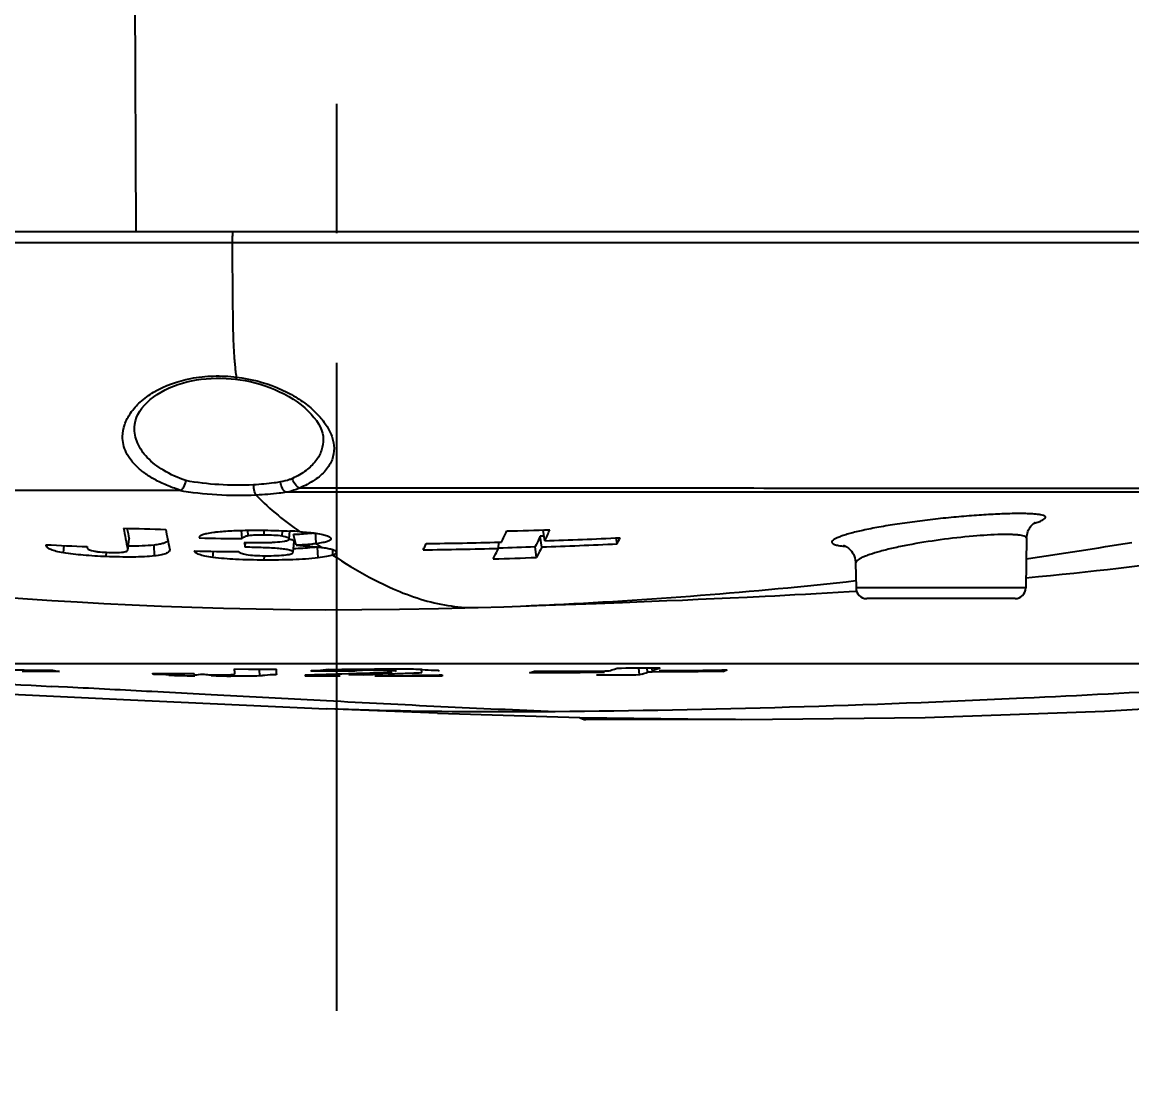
# Model space of a CAD drawing. Header units: millimetres. Extents: x 4086 to 8300, y 123 to 1549.
# Drawn here: x 7012.97 to 7025.81, y 423.26 to 435.42 of the extents above; entities that cross this region are included whole.
import ezdxf

# ---------------------------------------------------------------- set-up
doc = ezdxf.new("R2010")
doc.units = ezdxf.units.MM
doc.linetypes.add('CENTER', pattern=[0.6, 0.375, -0.075, 0.075, -0.075])
for name, color, linetype in [('中心线', 7, 'Continuous'), ('外形图', 7, 'Continuous'), ('尺寸标注', 7, 'Continuous')]:
    doc.layers.add(name, color=color, linetype=linetype)
doc.styles.add('思源黑', font='SourceHanSansCN-Normal.ttf')
doc.dimstyles.new('尺寸标注_1_4比例', dxfattribs={"dimtxt": 7, "dimasz": 6, "dimexe": 2, "dimexo": 1.5, "dimgap": 1, "dimtad": 1, "dimdec": 1, "dimlfac": 4, "dimdsep": 46, "dimtxsty": '思源黑', "dimcen": 0.09, "dimadec": 0, "dimazin": 0, "dimtp": 0.01, "dimtm": 0.01, "dimtfac": 1, "dimtdec": 1, "dimtofl": 0, "dimtmove": 0, "dimatfit": 3, "dimfxl": 1, "dimtolj": 1, "dimarcsym": 0})

# ---------------------------------------------------------------- blocks, each defined once
blk = doc.blocks.new('*D761')
at = {"layer": 'Defpoints', "color": 0}
for p in [(7055.112, 469.247), (7016.612, 423.975), (7055.112, 413.097)]:
    blk.add_point(p, dxfattribs=at)
at = {"layer": '尺寸标注', "color": 0, "lineweight": -2}
for p, q in [((7055.112, 467.747), (7055.112, 411.097)), ((7016.612, 422.475), (7016.612, 411.097)), ((7022.612, 413.097), (7049.112, 413.097))]:
    blk.add_line(p, q, dxfattribs=at)
at = {"layer": '尺寸标注', "color": 0}
for points in [[(7022.612, 414.097), (7022.612, 412.097), (7016.612, 413.097)], [(7049.112, 412.097), (7049.112, 414.097), (7055.112, 413.097)]]:
    blk.add_solid(points, dxfattribs=at)
at = {"layer": '尺寸标注', "color": 0, "insert": (7035.862, 417.659), "char_height": 7, "attachment_point": 5, "style": '思源黑'}
blk.add_mtext('\\A1;154', dxfattribs=at)

msp = doc.modelspace()

# ---------------------------------------------------------------- linework, layer by layer
at = {"layer": '中心线', "linetype": 'CENTER', "ltscale": 20}
msp.add_line((7016.6121, 423.9748), (7016.6121, 492.2499), dxfattribs=at)
at = {"layer": '外形图'}
for p, q in [((7014.2661, 437.9981), (7014.2866, 432.9968)), ((7001.9871, 432.9968), (7033.9005, 432.9968)), ((7033.8966, 432.8653), (7001.9923, 432.8653)), ((7014.7875, 429.9968), (7004.7866, 429.9968)), ((7015.0214, 429.4483), (7015.0216, 429.4522)), ((7015.5163, 429.4413), (7015.5102, 429.5362)), ((7015.5881, 429.473), (7015.5845, 429.5375)), ((7015.7707, 429.4822), (7015.7712, 429.5375)), ((7015.9794, 429.4696), (7015.9837, 429.5328)), ((7016.0615, 429.4374), (7016.0701, 429.529)), ((7016.0618, 429.4374), (7016.0704, 429.5289)), ((7016.5445, 429.4438), (7016.5447, 429.4419)), ((7019.0109, 429.4703), (7018.968, 429.4687)), ((7018.9837, 429.344), (7018.968, 429.4687)), ((7019.0035, 429.5412), (7019.0015, 429.5371)), ((7019.0186, 429.4156), (7019.0015, 429.5371)), ((7019.8566, 429.3811), (7019.847, 429.4494)), ((7024.5967, 429.4445), (7024.5867, 428.8696)), ((7013.2497, 429.3605), (7013.2476, 429.3706)), ((7013.2497, 429.3605), (7013.2511, 429.3701)), ((7013.4493, 429.2764), (7013.4584, 429.3605)), ((7013.724, 429.3487), (7013.7252, 429.3487)), ((7013.7246, 429.3373), (7013.7241, 429.3486)), ((7013.7246, 429.3373), (7013.7245, 429.3356)), ((7013.7252, 429.3487), (7013.7246, 429.3373)), ((7014.193, 429.3172), (7014.2086, 429.4403)), ((7014.1937, 429.3116), (7014.2093, 429.4346)), ((7014.5027, 429.2408), (7014.4988, 429.3658)), ((7014.678, 429.3215), (7014.6788, 429.3162)), ((7015.5524, 429.3413), (7015.5577, 429.395)), ((7016.0616, 429.4352), (7016.0615, 429.4374)), ((7016.1059, 429.2842), (7016.1173, 429.4077)), ((7016.1063, 429.2841), (7016.1175, 429.405)), ((7016.1174, 429.405), (7016.1173, 429.4077)), ((7016.3735, 429.3822), (7016.4339, 429.3399)), ((7016.3975, 429.2185), (7016.39, 429.3434)), ((7018.4849, 429.3284), (7018.489, 429.3998)), ((7018.489, 429.3997), (7018.5198, 429.4005)), ((7018.9227, 429.2233), (7018.9068, 429.3481)), ((7013.9445, 429.233), (7013.9465, 429.283)), ((7015.1794, 429.2236), (7015.1848, 429.2945)), ((7015.7737, 429.1924), (7015.7741, 429.2431)), ((7016.106, 429.2815), (7016.1059, 429.2842)), ((7016.6073, 429.2853), (7016.6076, 429.2837)), ((7022.6166, 429.1573), (7022.6217, 428.8696)), ((7024.5887, 428.9874), (7024.735, 429.0015)), ((7024.5867, 428.8696), (7022.6217, 428.8696)), ((7018.8033, 428.6632), (7019.2594, 428.6785)), ((7018.8338, 428.6644), (7019.016, 428.6723)), ((7019.2594, 428.6785), (7019.6147, 428.6911)), ((7019.6147, 428.6911), (7019.9201, 428.7025)), ((7019.9201, 428.7025), (7020.1707, 428.7122)), ((7020.1707, 428.7122), (7020.4336, 428.7229)), ((7020.4336, 428.7229), (7020.6127, 428.7304)), ((7020.6127, 428.7304), (7020.7942, 428.7383)), ((7020.7942, 428.7383), (7020.9782, 428.7465)), ((7020.9782, 428.7465), (7021.1664, 428.7552)), ((7021.1664, 428.7552), (7021.3624, 428.7644)), ((7021.3624, 428.7644), (7021.571, 428.7747)), ((7024.4617, 428.7468), (7022.7467, 428.7468)), ((7018.2503, 428.6431), (7018.5449, 428.6531)), ((7018.5449, 428.6531), (7018.8338, 428.6644)), ((7011.5336, 427.9968), (7013.2062, 427.9968)), ((7013.4029, 427.9014), (7012.9714, 427.9044)), ((7013.2062, 427.9968), (7014.5099, 427.9968)), ((7013.3214, 427.9191), (7013.376, 427.9072)), ((7013.376, 427.9072), (7013.4029, 427.9014)), ((7014.5099, 427.9968), (7014.9513, 427.9968)), ((7014.9513, 427.9968), (7015.3952, 427.9968)), ((7015.3952, 427.9968), (7015.8414, 427.9968)), ((7015.4272, 427.9321), (7015.5911, 427.9314)), ((7015.4272, 427.9116), (7015.4273, 427.9321)), ((7015.7222, 427.8551), (7015.7185, 427.9189)), ((7015.8414, 427.9968), (7016.2892, 427.9968)), ((7016.2892, 427.9968), (7016.3109, 427.9968)), ((7016.3109, 427.9968), (7016.7377, 427.9968)), ((7016.4796, 427.9065), (7016.3109, 427.9068)), ((7016.7377, 427.9968), (7017.1864, 427.9968)), ((7016.8139, 427.9064), (7016.812, 427.93)), ((7016.9938, 427.931), (7017.0489, 427.9311)), ((7017.1864, 427.9968), (7017.6341, 427.9968)), ((7017.2949, 427.9079), (7017.2968, 427.9306)), ((7017.5968, 427.89), (7017.5942, 427.926)), ((7017.6341, 427.9968), (7018.9631, 427.9968)), ((7018.8907, 427.9037), (7018.8948, 427.9052)), ((7018.8948, 427.9052), (7019.1912, 427.9064)), ((7018.9631, 427.9968), (7019.3991, 427.9968)), ((7019.1912, 427.9064), (7019.481, 427.9079)), ((7019.3991, 427.9968), (7019.8308, 427.9968)), ((7019.481, 427.9079), (7019.7132, 427.9093)), ((7019.7132, 427.9093), (7019.7648, 427.9097)), ((7019.8271, 427.9318), (7019.8582, 427.9429)), ((7019.8308, 427.9968), (7020.2579, 427.9968)), ((7020.1154, 427.8626), (7020.1079, 427.9462)), ((7020.2087, 427.8947), (7020.2041, 427.9455)), ((7020.2492, 427.9459), (7020.3553, 427.9468)), ((7020.2579, 427.9968), (7020.6804, 427.9968)), ((7020.262, 427.9135), (7020.2585, 427.946)), ((7020.3431, 427.9143), (7020.5587, 427.9163)), ((7020.5587, 427.9163), (7020.8486, 427.9193)), ((7020.6804, 427.9968), (7021.0978, 427.9968)), ((7021.0787, 427.9037), (7020.7955, 427.9005)), ((7020.8486, 427.9193), (7021.0682, 427.9218)), ((7021.0682, 427.9218), (7021.132, 427.9225)), ((7021.0978, 427.9968), (7026.7578, 427.9968)), ((7014.484, 427.8803), (7014.484, 427.8827)), ((7014.484, 427.8827), (7014.6444, 427.8815)), ((7014.6444, 427.8815), (7014.8038, 427.8803)), ((7014.8038, 427.8803), (7014.9619, 427.8792)), ((7014.9619, 427.8792), (7014.9587, 427.8764)), ((7015.2164, 427.8511), (7015.1577, 427.8515)), ((7016.6529, 427.8478), (7016.2467, 427.8484)), ((7016.6698, 427.8764), (7016.7484, 427.879)), ((7016.8361, 427.8635), (7016.7528, 427.8611)), ((7016.92, 427.8659), (7016.8361, 427.8635)), ((7016.9317, 427.8854), (7016.9949, 427.8878)), ((7017.4455, 427.8483), (7017.0522, 427.8477)), ((7017.2083, 427.875), (7017.1459, 427.873)), ((7017.7965, 427.8492), (7017.4455, 427.8483)), ((7017.4794, 427.8617), (7017.7964, 427.8626)), ((7017.7964, 427.8626), (7017.8339, 427.8628)), ((7017.8339, 427.8493), (7017.7965, 427.8492)), ((7017.8339, 427.8628), (7017.8339, 427.8538)), ((7017.8339, 427.8538), (7017.8339, 427.8493)), ((7019.1379, 427.8877), (7018.8415, 427.8865)), ((7019.4276, 427.8892), (7019.1379, 427.8877)), ((7019.7116, 427.8909), (7019.4276, 427.8892)), ((7019.7118, 427.8595), (7019.6183, 427.8589)), ((7019.786, 427.86), (7019.7118, 427.8595)), ((7020.1465, 427.8732), (7020.1154, 427.8626)), ((7020.2622, 427.8952), (7020.2087, 427.8947)), ((7020.5058, 427.8975), (7020.2622, 427.8952)), ((7020.7955, 427.9005), (7020.5058, 427.8975)), ((7013.3927, 427.7264), (7013.3105, 427.7307)), ((7013.4947, 427.721), (7013.3927, 427.7264)), ((7014.9497, 427.6447), (7014.4729, 427.6699)), ((7015.1583, 427.6336), (7014.9497, 427.6447)), ((7016.4929, 427.5628), (7015.1583, 427.6336)), ((7017.7774, 427.4213), (7016.4879, 427.4717)), ((7021.2279, 427.3468), (7019.4963, 427.3468))]:
    msp.add_line(p, q, dxfattribs=at)
for points in [[(7014.2709, 430.7302), (7014.2739, 430.7665), (7014.2818, 430.8045), (7014.2944, 430.842), (7014.3114, 430.8789), (7014.3325, 430.9152), (7014.3576, 430.9505), (7014.3863, 430.9849), (7014.4187, 431.0182), (7014.4543, 431.0502), (7014.4931, 431.0807), (7014.5346, 431.1095), (7014.5786, 431.1366), (7014.6248, 431.1616), (7014.6727, 431.1845), (7014.7222, 431.2053), (7014.7731, 431.2239), (7014.8252, 431.2404), (7014.8784, 431.2549), (7014.9327, 431.2672), (7014.9879, 431.2775), (7015.0437, 431.2858), (7015.1003, 431.292), (7015.1574, 431.2961), (7015.2149, 431.2982), (7015.2728, 431.2983), (7015.3309, 431.2962), (7015.3892, 431.2921), (7015.4419, 431.2867)], [(7015.4419, 431.2867), (7015.4938, 431.2797), (7015.5519, 431.2699), (7015.6099, 431.2581), (7015.6677, 431.2442), (7015.7252, 431.2282), (7015.7823, 431.21), (7015.839, 431.1895), (7015.895, 431.1669), (7015.95, 431.142), (7016.0038, 431.1151), (7016.0561, 431.0861), (7016.1064, 431.0552), (7016.1544, 431.0227), (7016.1998, 430.9887), (7016.2422, 430.9535), (7016.2813, 430.9174), (7016.3168, 430.8806), (7016.3485, 430.8436), (7016.3761, 430.8067), (7016.3996, 430.7699), (7016.4192, 430.7335), (7016.4347, 430.6975), (7016.446, 430.6621), (7016.453, 430.6274), (7016.4556, 430.5954)], [(7024.5967, 429.4445), (7024.5976, 429.4617), (7024.6006, 429.4836), (7024.6055, 429.5046), (7024.612, 429.5242), (7024.6196, 429.5422), (7024.6282, 429.5583), (7024.6371, 429.5726), (7024.6461, 429.5848), (7024.6548, 429.5951), (7024.663, 429.6037), (7024.6706, 429.6109), (7024.6776, 429.6169), (7024.6838, 429.6216), (7024.689, 429.6252), (7024.6929, 429.6278), (7024.6954, 429.6292), (7024.6963, 429.6297)], [(7022.4812, 429.3614), (7022.481, 429.3615), (7022.4827, 429.3609), (7022.4863, 429.3596), (7022.4916, 429.3575), (7022.4982, 429.3544), (7022.5059, 429.3503), (7022.5146, 429.345), (7022.5243, 429.3385), (7022.5348, 429.3303), (7022.546, 429.3204), (7022.5576, 429.3084), (7022.5692, 429.2944), (7022.5804, 429.2783), (7022.5908, 429.2602), (7022.5999, 429.2404), (7022.6072, 429.2193), (7022.6125, 429.1971), (7022.6157, 429.1745), (7022.6166, 429.1573)], [(7024.735, 429.0015), (7024.8718, 429.0151), (7025.0073, 429.0288), (7025.1413, 429.0427), (7025.2737, 429.0568), (7025.4043, 429.071), (7025.533, 429.0853), (7025.6599, 429.0997), (7025.7846, 429.1141), (7025.9069, 429.1286)], [(7021.571, 428.7747), (7021.6815, 428.7803), (7021.7961, 428.7862), (7021.9146, 428.7924), (7022.0365, 428.799), (7022.161, 428.806), (7022.2872, 428.8132), (7022.4143, 428.8206), (7022.5423, 428.8284), (7022.6277, 428.8337)], [(7012.7673, 428.7648), (7013.0335, 428.7452), (7013.3134, 428.7262), (7013.6079, 428.7078), (7013.9174, 428.6903), (7014.2423, 428.674), (7014.5818, 428.6592), (7014.9351, 428.6462), (7015.3014, 428.6353), (7015.681, 428.6269), (7016.0743, 428.6211), (7016.4815, 428.6182), (7016.9031, 428.6187), (7017.3391, 428.6228), (7017.7898, 428.6309), (7018.2504, 428.6432)], [(7017.7774, 427.4213), (7019.4239, 427.3722), (7021.2995, 427.3479), (7023.423, 427.3707), (7025.4962, 427.445), (7027.3009, 427.5508), (7028.9294, 427.6797), (7030.4323, 427.8285), (7031.8823, 428.0008), (7033.268, 428.1932), (7034.2223, 428.3414)], [(7009.6683, 427.78), (7011.951, 427.6824), (7014.2258, 427.5749), (7016.4879, 427.4717)]]:
    msp.add_lwpolyline(points, dxfattribs=at)
for centre, radius, start, end in [((7024.2796, 430.8856), 1.3307, 287.33058, 288.37694), ((7016.1146, 489.2444), 59.7149, 268.108203, 268.577233), ((7024.3162, 431.4673), 10.349, 190.60868, 191.99093), ((7022.1344, 431.1371), 8.1054, 191.21604, 192.08438), ((7042.4699, 435.0498), 28.3764, 191.17982, 191.64638), ((7016.1104, 488.93), 59.4917, 268.951175, 269.427845), ((7015.8267, 424.7249), 4.8103, 85.79214, 87.09449), ((7009.8793, 427.7293), 6.4744, 14.62329, 15.75382), ((7004.4129, 436.1452), 15.6364, 334.44684, 334.97035), ((7017.0083, 495.0433), 65.5325, 271.375026, 271.811287), ((7002.5597, 437.343), 18.2686, 334.28202, 334.72675), ((7016.829, 493.3902), 64.0121, 271.960244, 272.742194), ((7010.6942, 433.9738), 10.249, 333.37736, 333.81584), ((7016.0815, 485.8309), 56.5313, 267.12655, 267.60992), ((7026.5566, 431.6358), 11.2408, 191.49837, 191.77812), ((7016.1034, 431.6157), 2.2903, 277.18863, 277.36517), ((7007.9427, 433.9919), 10.7427, 334.16915, 334.60022), ((7016.8797, 488.362), 59.0554, 270.710565, 271.557622), ((7016.946, 489.4583), 60.0785, 270.668505, 271.471676), ((7016.7511, 487.2419), 57.9339, 271.715365, 272.132471), ((7016.7602, 491.8492), 62.5447, 272.037326, 272.837671), ((7015.9534, 488.6599), 60.0767, 278.268278, 279.446273), ((7016.0799, 485.6198), 56.3325, 268.86446, 269.38699), ((7016.7537, 487.1874), 58.0047, 271.649987, 272.142952), ((7016.451, 484.5061), 55.8926, 272.63034, 276.33756), ((7022.7467, 428.8718), 0.125, 181, 270), ((7024.4617, 428.8718), 0.125, 270, 359), ((7016.6115, 481.7894), 53.1715, 272.4089, 272.5867), ((7015.0095, 708.0111), 280.0973, 269.297099, 269.654721), ((7026.7375, 427.8712), 11.3104, 179.79546, 179.99068), ((7000.4676, 427.9249), 15.4485, 359.81701, 0.02028), ((7016.7311, 421.45), 6.4779, 91.89069, 92.16081), ((7016.8919, 427.4516), 0.4632, 94.66731, 96.01529), ((7017.0951, 390.9082), 37.0229, 89.80676, 90.07147), ((7017.0665, 421.0291), 6.8886, 89.70088, 90.0682), ((7017.1284, 401.5163), 26.4148, 89.63455, 89.80153), ((7017.174, 408.2573), 19.6736, 89.28441, 89.64201), ((7017.251, 414.429), 13.5015, 88.9356, 89.28405), ((7017.3433, 419.2677), 8.6619, 88.30158, 88.95155), ((7014.7925, 439.5621), 12.3578, 289.12641, 289.36768), ((7011.5777, 451.0376), 24.5343, 289.49362, 289.6478), ((7007.9205, 462.685), 36.8967, 289.54142, 289.69522), ((7015.1067, 444.8958), 18.011, 289.36447, 289.54434), ((7020.7291, 571.4436), 143.9042, 266.29388, 267.044966), ((7014.9596, 435.5481), 7.6933, 267.82219, 268.05859), ((7015.0195, 437.3472), 9.4933, 268.06557, 268.47021), ((7015.1301, 441.5589), 13.7065, 268.47797, 268.9634), ((7015.2163, 446.1073), 18.2557, 268.95125, 269.21936), ((7015.3518, 456.8318), 28.9809, 269.73244, 269.97267), ((7015.3548, 447.0357), 19.1849, 269.94953, 270.54019), ((7015.3128, 429.4058), 1.5416, 271.54894, 272.02221), ((7015.4053, 441.0498), 13.1988, 270.5661, 270.74405), ((7015.4776, 436.1682), 8.3166, 270.68254, 271.68484), ((7015.5817, 432.4755), 4.6225, 271.74176, 272.09877), ((7023.7286, 427.8483), 7.482, 179.88449, 179.99885), ((7013.3676, 528.5729), 100.7506, 271.760236, 271.878226), ((7014.5883, 492.0772), 64.2345, 271.927116, 272.090706), ((7014.3868, 512.7854), 84.9572, 271.708639, 271.861123), ((7015.8127, 458.9265), 31.0612, 272.1813, 272.29612), ((7015.6094, 475.9266), 48.0781, 271.90584, 272.13842), ((7016.3089, 457.0868), 29.2254, 272.14611, 272.28031), ((7016.944, 441.4314), 13.5571, 272.23081, 272.75983), ((7016.9718, 437.1307), 9.7868, 288.92871, 289.31413), ((7019.4963, 427.4718), 0.125, 232.76065, 270)]:
    msp.add_arc(centre, radius, start, end, dxfattribs=at)
for points, knots in [([(7015.4055, 432.8653), (7015.4054, 432.8819), (7015.4057, 432.9061), (7015.4069, 432.9369), (7015.4082, 432.9567), (7015.4096, 432.9728), (7015.4114, 432.9855), (7015.4129, 432.9922), (7015.4147, 432.9968), (7015.4158, 432.9968)], [0, 0, 0, 0, 0.3750966, 0.5464907, 0.6976538, 0.8224981, 0.9161071, 0.9751621, 1, 1, 1, 1]), ([(7015.4532, 431.3104), (7015.4493, 431.3323), (7015.4441, 431.3656), (7015.44, 431.4109), (7015.4354, 431.4588), (7015.4298, 431.5228), (7015.4216, 431.6388), (7015.4154, 431.8001), (7015.4106, 432.0772), (7015.4078, 432.4343), (7015.4061, 432.7214), (7015.4055, 432.8653)], [0, 0, 0, 0, 0.0428707, 0.0649127, 0.0876285, 0.1357418, 0.1886234, 0.311705, 0.4467172, 0.7227147, 1, 1, 1, 1]), ([(7014.1339, 430.6247), (7014.1346, 430.6707), (7014.1525, 430.767), (7014.2242, 430.9036), (7014.3393, 431.0317), (7014.562, 431.1934), (7014.8571, 431.2943), (7015.1859, 431.3301), (7015.3638, 431.3215), (7015.4532, 431.3106)], [0, 0, 0, 0, 0.0841267, 0.1757235, 0.27885, 0.3962045, 0.6760406, 0.8354581, 1, 1, 1, 1]), ([(7015.4505, 431.3108), (7015.4497, 431.3073), (7015.4483, 431.3013), (7015.446, 431.2934), (7015.4444, 431.2891), (7015.4426, 431.2866), (7015.4419, 431.2867)], [0, 0, 0, 0, 0.4149283, 0.7218022, 0.9148188, 1, 1, 1, 1]), ([(7015.4532, 431.3104), (7015.6121, 431.2911), (7015.8412, 431.2331), (7016.1095, 431.1015), (7016.2735, 430.991), (7016.4046, 430.871), (7016.5016, 430.7457), (7016.5632, 430.6182), (7016.5797, 430.53), (7016.5804, 430.4881)], [0, 0, 0, 0, 0.3217424, 0.4672003, 0.5993183, 0.7177087, 0.8227999, 0.9159332, 1, 1, 1, 1]), ([(7014.8654, 430.1124), (7014.7756, 430.1437), (7014.6146, 430.216), (7014.4186, 430.3633), (7014.3136, 430.5133), (7014.2757, 430.6377), (7014.2704, 430.6996), (7014.2709, 430.7302)], [0, 0, 0, 0, 0.3123795, 0.5756451, 0.7973358, 0.8994985, 1, 1, 1, 1]), ([(7014.8148, 429.9968), (7014.7882, 430.005), (7014.7361, 430.0229), (7014.6369, 430.0599), (7014.5239, 430.1122), (7014.4043, 430.1839), (7014.2788, 430.2832), (7014.1849, 430.4002), (7014.1399, 430.5292), (7014.1334, 430.5932), (7014.1339, 430.6247)], [0, 0, 0, 0, 0.0846892, 0.1669299, 0.3213748, 0.4619579, 0.5888169, 0.8066512, 0.9045506, 1, 1, 1, 1]), ([(7016.4556, 430.5954), (7016.4564, 430.551), (7016.4427, 430.4591), (7016.3718, 430.3316), (7016.2539, 430.2203), (7016.1544, 430.1632), (7016.0988, 430.1374)], [0, 0, 0, 0, 0.2168031, 0.4435615, 0.7003647, 1, 1, 1, 1]), ([(7016.5804, 430.4881), (7016.5812, 430.4431), (7016.5652, 430.3485), (7016.4842, 430.2196), (7016.3519, 430.1086), (7016.2419, 430.0523), (7016.1804, 430.0268)], [0, 0, 0, 0, 0.2087886, 0.4316921, 0.6912761, 1, 1, 1, 1]), ([(7014.8654, 430.1124), (7014.8601, 430.0862), (7014.8477, 430.0494), (7014.8211, 430.0112), (7014.8055, 429.9982), (7014.7975, 429.995)], [0, 0, 0, 0, 0.5757586, 0.8153298, 1, 1, 1, 1]), ([(7015.6502, 430.0636), (7015.5166, 430.0569), (7015.2536, 430.0588), (7014.9918, 430.0878), (7014.8654, 430.1124)], [0, 0, 0, 0, 0.5094639, 1, 1, 1, 1]), ([(7015.9614, 430.0967), (7015.937, 430.0925), (7015.8339, 430.0766), (7015.7298, 430.0677), (7015.6502, 430.0636)], [0, 0, 0, 0, 0.2365846, 1, 1, 1, 1]), ([(7016.0988, 430.1374), (7016.0883, 430.1325), (7016.044, 430.1143), (7015.9971, 430.1029), (7015.9614, 430.0967)], [0, 0, 0, 0, 0.2421207, 1, 1, 1, 1]), ([(7016.0277, 429.9779), (7016.009, 429.9852), (7015.977, 430.0251), (7015.9645, 430.0703), (7015.9614, 430.0967)], [0, 0, 0, 0, 0.4304612, 1, 1, 1, 1]), ([(7016.1804, 430.0268), (7016.1603, 430.0357), (7016.1244, 430.0695), (7016.1046, 430.1131), (7016.0988, 430.1374)], [0, 0, 0, 0, 0.4682912, 1, 1, 1, 1]), ([(7015.6805, 429.9443), (7015.5281, 429.9373), (7015.229, 429.9394), (7014.9313, 429.9709), (7014.7875, 429.9968)], [0, 0, 0, 0, 0.5107801, 1, 1, 1, 1]), ([(7015.6805, 429.9443), (7015.6757, 429.9485), (7015.6678, 429.9631), (7015.6594, 429.9898), (7015.6531, 430.0246), (7015.6509, 430.0502), (7015.6502, 430.0636)], [0, 0, 0, 0, 0.1530215, 0.3837931, 0.6753883, 1, 1, 1, 1]), ([(7016.0277, 429.9779), (7016.0006, 429.9736), (7015.8854, 429.9575), (7015.7692, 429.9484), (7015.6805, 429.9443)], [0, 0, 0, 0, 0.2361707, 1, 1, 1, 1]), ([(7016.1804, 430.0268), (7016.1689, 430.021), (7016.1199, 429.9992), (7016.0677, 429.9854), (7016.0277, 429.9779)], [0, 0, 0, 0, 0.240808, 1, 1, 1, 1]), ([(7028.0022, 429.9778), (7027.9064, 429.9771), (7027.688, 429.9769), (7027.3981, 429.9773), (7027.1259, 429.9769), (7026.8014, 429.9775), (7026.3488, 429.9782), (7025.7525, 429.9773), (7025.0891, 429.9779), (7024.3636, 429.9787), (7023.2866, 429.9785), (7021.8286, 429.9768), (7019.9755, 429.9784), (7018.0251, 429.9776), (7016.6981, 429.9779), (7016.0277, 429.9779)], [0, 0, 0, 0, 0.0239933, 0.0547136, 0.0726503, 0.0921823, 0.1360153, 0.1860409, 0.2415592, 0.3022389, 0.3677994, 0.5113652, 0.6675396, 0.8320438, 1, 1, 1, 1]), ([(7028.1473, 430.0306), (7027.5954, 430.0216), (7026.8444, 430.022), (7025.8728, 430.0204), (7025.2124, 430.021), (7024.4908, 430.022), (7023.4199, 430.0226), (7021.969, 430.0223), (7020.1229, 430.0249), (7018.1764, 430.0256), (7016.8508, 430.0265), (7016.1804, 430.0268)], [0, 0, 0, 0, 0.138379, 0.1882653, 0.2435583, 0.3039477, 0.369154, 0.5120229, 0.6676896, 0.831936, 1, 1, 1, 1]), ([(7015.6805, 429.9443), (7015.7573, 429.8597), (7015.9219, 429.7149), (7016.0961, 429.5839), (7016.1796, 429.5222)], [0, 0, 0, 0, 0.5240494, 1, 1, 1, 1]), ([(7024.8149, 429.687), (7024.8153, 429.6973), (7024.7903, 429.7095), (7024.7596, 429.7165), (7024.7176, 429.7228), (7024.6659, 429.7271), (7024.603, 429.7299), (7024.5303, 429.7311), (7024.4154, 429.7303), (7024.2529, 429.7248), (7024.04, 429.7123), (7023.8096, 429.6939), (7023.5706, 429.6703), (7023.3325, 429.6421), (7023.1043, 429.6103), (7022.8945, 429.5759), (7022.711, 429.5401), (7022.5778, 429.5084), (7022.4896, 429.4827), (7022.4382, 429.4651), (7022.3974, 429.4483), (7022.3677, 429.4322), (7022.3484, 429.4177), (7022.3417, 429.4053), (7022.3417, 429.4001)], [0, 0, 0, 0, 0.0122323, 0.0242581, 0.0406511, 0.061361, 0.0862598, 0.1151199, 0.1476576, 0.2225483, 0.3079898, 0.4006236, 0.4968107, 0.5928335, 0.6850683, 0.7701263, 0.8449565, 0.9069268, 0.9324096, 0.9539359, 0.9713604, 0.9846326, 0.9939071, 1, 1, 1, 1]), ([(7024.6992, 429.6227), (7024.7159, 429.6283), (7024.745, 429.6386), (7024.7817, 429.6552), (7024.8049, 429.6692), (7024.8147, 429.6817), (7024.8149, 429.687)], [0, 0, 0, 0, 0.3902909, 0.6845227, 0.8832754, 1, 1, 1, 1]), ([(7015.0216, 429.4522), (7015.0224, 429.4592), (7015.0318, 429.4758), (7015.0482, 429.484), (7015.058, 429.4879)], [0, 0, 0, 0, 0.3986697, 1, 1, 1, 1]), ([(7015.058, 429.4879), (7015.0746, 429.4946), (7015.1179, 429.5046), (7015.1615, 429.5115), (7015.1875, 429.515)], [0, 0, 0, 0, 0.404804, 1, 1, 1, 1]), ([(7015.1875, 429.515), (7015.2045, 429.5173), (7015.2818, 429.5262), (7015.3595, 429.5307), (7015.42, 429.5332)], [0, 0, 0, 0, 0.2210317, 1, 1, 1, 1]), ([(7015.42, 429.5332), (7015.445, 429.5342), (7015.5483, 429.5377), (7015.6516, 429.5385), (7015.7299, 429.5379)], [0, 0, 0, 0, 0.2427123, 1, 1, 1, 1]), ([(7015.5881, 429.473), (7015.5711, 429.47), (7015.5452, 429.4644), (7015.5214, 429.4492), (7015.5163, 429.4413)], [0, 0, 0, 0, 0.645832, 1, 1, 1, 1]), ([(7015.7707, 429.4822), (7015.7363, 429.4824), (7015.6753, 429.4817), (7015.6142, 429.4775), (7015.5881, 429.473)], [0, 0, 0, 0, 0.5643638, 1, 1, 1, 1]), ([(7015.7299, 429.5379), (7015.7586, 429.5378), (7015.8722, 429.5365), (7015.9858, 429.5333), (7016.0705, 429.529)], [0, 0, 0, 0, 0.2531877, 1, 1, 1, 1]), ([(7015.9794, 429.4696), (7015.948, 429.4743), (7015.8784, 429.4802), (7015.8087, 429.4819), (7015.7707, 429.4822)], [0, 0, 0, 0, 0.4559626, 1, 1, 1, 1]), ([(7016.0615, 429.4374), (7016.0607, 429.4411), (7016.054, 429.4492), (7016.0372, 429.4568), (7016.0116, 429.4642), (7015.9912, 429.4678), (7015.9794, 429.4696)], [0, 0, 0, 0, 0.1248016, 0.3188185, 0.606902, 1, 1, 1, 1]), ([(7016.3522, 429.5048), (7016.3337, 429.5026), (7016.2533, 429.4945), (7016.1726, 429.4898), (7016.1105, 429.4871)], [0, 0, 0, 0, 0.2310442, 1, 1, 1, 1]), ([(7016.1796, 429.5222), (7016.191, 429.5214), (7016.2339, 429.518), (7016.2766, 429.5139), (7016.308, 429.5103)], [0, 0, 0, 0, 0.2654242, 1, 1, 1, 1]), ([(7016.308, 429.5103), (7016.3135, 429.5097), (7016.3344, 429.5072), (7016.3552, 429.5045), (7016.3704, 429.5023)], [0, 0, 0, 0, 0.2659027, 1, 1, 1, 1]), ([(7016.3735, 429.3822), (7016.3729, 429.3922), (7016.3723, 429.4122), (7016.3694, 429.4421), (7016.3685, 429.4723), (7016.3712, 429.4922), (7016.3712, 429.5023)], [0, 0, 0, 0, 0.249686, 0.499565, 0.7492487, 1, 1, 1, 1]), ([(7016.3704, 429.5023), (7016.3973, 429.4985), (7016.4422, 429.491), (7016.4927, 429.4784), (7016.5202, 429.467), (7016.535, 429.4585), (7016.5432, 429.4497), (7016.5445, 429.4438)], [0, 0, 0, 0, 0.4317998, 0.7256687, 0.8270499, 0.9030559, 1, 1, 1, 1]), ([(7018.968, 429.4687), (7018.9629, 429.4585), (7018.9428, 429.4181), (7018.9224, 429.3779), (7018.9068, 429.3481)], [0, 0, 0, 0, 0.2538903, 1, 1, 1, 1]), ([(7024.5967, 429.4445), (7024.5968, 429.4485), (7024.5919, 429.4581), (7024.5757, 429.4668), (7024.5516, 429.4743), (7024.5184, 429.4802), (7024.4765, 429.4847), (7024.426, 429.4874), (7024.3674, 429.4886), (7024.2171, 429.4873), (7023.9589, 429.4703), (7023.5972, 429.4295), (7023.2879, 429.3805), (7023.0567, 429.3331), (7022.9102, 429.2972), (7022.8041, 429.2656), (7022.7339, 429.2398), (7022.693, 429.2223), (7022.6602, 429.2051), (7022.6334, 429.1872), (7022.6164, 429.1689), (7022.6166, 429.1573)], [0, 0, 0, 0, 0.0058375, 0.0141924, 0.0264066, 0.0428229, 0.0634669, 0.0882261, 0.1169047, 0.149245, 0.3084606, 0.4958166, 0.6826157, 0.7671418, 0.8416736, 0.903668, 0.9293171, 0.9511343, 0.9689996, 0.9829039, 1, 1, 1, 1]), ([(7013.4493, 429.2764), (7013.4208, 429.2811), (7013.3714, 429.2908), (7013.3152, 429.3076), (7013.2826, 429.3235), (7013.2625, 429.3371), (7013.2518, 429.351), (7013.2497, 429.3605)], [0, 0, 0, 0, 0.3871151, 0.6743806, 0.7827882, 0.8704836, 1, 1, 1, 1]), ([(7013.7246, 429.3356), (7013.7247, 429.3325), (7013.7273, 429.3255), (7013.7373, 429.3168), (7013.7537, 429.3087), (7013.7778, 429.3012), (7013.8101, 429.2947), (7013.867, 429.2871), (7013.9132, 429.2843), (7013.9459, 429.283)], [0, 0, 0, 0, 0.0387896, 0.0900722, 0.1652447, 0.2700641, 0.4110933, 0.584423, 1, 1, 1, 1]), ([(7014.4988, 429.3658), (7014.4531, 429.3606), (7014.3532, 429.3541), (7014.2531, 429.3527), (7014.199, 429.3528)], [0, 0, 0, 0, 0.4590737, 1, 1, 1, 1]), ([(7014.6594, 429.4126), (7014.6535, 429.4071), (7014.6368, 429.3965), (7014.6034, 429.3843), (7014.5562, 429.3734), (7014.5196, 429.3682), (7014.4988, 429.3658)], [0, 0, 0, 0, 0.1422997, 0.3458673, 0.6282866, 1, 1, 1, 1]), ([(7014.6788, 429.3162), (7014.679, 429.3123), (7014.6779, 429.3039), (7014.6708, 429.292), (7014.6583, 429.2811), (7014.6306, 429.266), (7014.5778, 429.2511), (7014.5308, 429.2441), (7014.5027, 429.2408)], [0, 0, 0, 0, 0.0579188, 0.1212106, 0.1994717, 0.2999723, 0.583634, 1, 1, 1, 1]), ([(7015.5413, 429.3951), (7015.6008, 429.3947), (7015.706, 429.3947), (7015.8112, 429.3959), (7015.8569, 429.3978)], [0, 0, 0, 0, 0.565348, 1, 1, 1, 1]), ([(7016.1059, 429.2842), (7016.1047, 429.2897), (7016.0952, 429.2968), (7016.0804, 429.3031), (7016.0529, 429.3112), (7016.0062, 429.3192), (7015.9369, 429.3267), (7015.8533, 429.3324), (7015.7235, 429.3382), (7015.6221, 429.3403), (7015.5525, 429.3413)], [0, 0, 0, 0, 0.0299817, 0.0547359, 0.088123, 0.1816509, 0.3073289, 0.4591686, 0.6285492, 1, 1, 1, 1]), ([(7015.8569, 429.3978), (7015.871, 429.3984), (7015.9207, 429.401), (7015.9705, 429.4055), (7016.0057, 429.4118)], [0, 0, 0, 0, 0.2829856, 1, 1, 1, 1]), ([(7016.0057, 429.4118), (7016.0138, 429.4132), (7016.0278, 429.416), (7016.0455, 429.4215), (7016.0569, 429.4269), (7016.0614, 429.4327), (7016.0616, 429.4352)], [0, 0, 0, 0, 0.3943634, 0.6847887, 0.8786095, 1, 1, 1, 1]), ([(7016.1173, 429.4077), (7016.1159, 429.4143), (7016.1031, 429.4225), (7016.084, 429.4295), (7016.0697, 429.4331), (7016.0616, 429.4349)], [0, 0, 0, 0, 0.3171868, 0.6061942, 1, 1, 1, 1]), ([(7016.39, 429.3434), (7016.369, 429.3408), (7016.276, 429.3306), (7016.1824, 429.3254), (7016.11, 429.3226)], [0, 0, 0, 0, 0.2253888, 1, 1, 1, 1]), ([(7016.3735, 429.3822), (7016.3563, 429.38), (7016.28, 429.3716), (7016.2033, 429.3668), (7016.1439, 429.3638)], [0, 0, 0, 0, 0.2258327, 1, 1, 1, 1]), ([(7016.1439, 429.3638), (7016.197, 429.361), (7016.2938, 429.3548), (7016.3904, 429.3456), (7016.4339, 429.3399)], [0, 0, 0, 0, 0.5479568, 1, 1, 1, 1]), ([(7016.5447, 429.4419), (7016.545, 429.4389), (7016.5434, 429.4319), (7016.5351, 429.4232), (7016.5221, 429.4153), (7016.5036, 429.4078), (7016.4795, 429.4007), (7016.4358, 429.3908), (7016.3996, 429.3855), (7016.3735, 429.3822)], [0, 0, 0, 0, 0.0480014, 0.1064948, 0.1853796, 0.289462, 0.4214274, 0.5831648, 1, 1, 1, 1]), ([(7016.4339, 429.3399), (7016.4561, 429.3371), (7016.4965, 429.3311), (7016.5436, 429.3211), (7016.5742, 429.3111), (7016.593, 429.3027), (7016.6057, 429.293), (7016.6073, 429.2853)], [0, 0, 0, 0, 0.3604857, 0.6579036, 0.7773493, 0.873819, 1, 1, 1, 1]), ([(7018.4239, 429.2068), (7018.429, 429.2166), (7018.4497, 429.257), (7018.4699, 429.2976), (7018.4849, 429.3283)], [0, 0, 0, 0, 0.2442531, 1, 1, 1, 1]), ([(7018.9837, 429.344), (7018.9786, 429.3337), (7018.9586, 429.2933), (7018.9382, 429.2531), (7018.9227, 429.2233)], [0, 0, 0, 0, 0.2553453, 1, 1, 1, 1]), ([(7022.3417, 429.4001), (7022.3418, 429.3971), (7022.3441, 429.3903), (7022.3529, 429.3822), (7022.3664, 429.375), (7022.3847, 429.3686), (7022.408, 429.3628), (7022.4487, 429.3556), (7022.4818, 429.3523), (7022.5055, 429.3505)], [0, 0, 0, 0, 0.0508358, 0.1138057, 0.19763, 0.3059371, 0.4401365, 0.600667, 1, 1, 1, 1]), ([(7013.9445, 429.233), (7013.8554, 429.2364), (7013.6899, 429.2457), (7013.5249, 429.2639), (7013.4493, 429.2764)], [0, 0, 0, 0, 0.5377689, 1, 1, 1, 1]), ([(7014.5027, 429.2408), (7014.4643, 429.2364), (7014.3805, 429.2303), (7014.1943, 429.2256), (7014.0467, 429.229), (7013.9445, 429.233)], [0, 0, 0, 0, 0.2076419, 0.4510081, 1, 1, 1, 1]), ([(7013.9459, 429.283), (7013.9826, 429.2816), (7014.0475, 429.2802), (7014.1126, 429.282), (7014.1406, 429.2859)], [0, 0, 0, 0, 0.5661083, 1, 1, 1, 1]), ([(7014.1406, 429.2859), (7014.1491, 429.287), (7014.1633, 429.2897), (7014.1823, 429.296), (7014.1929, 429.3053), (7014.1937, 429.3116)], [0, 0, 0, 0, 0.418906, 0.6927246, 1, 1, 1, 1]), ([(7015.1794, 429.2236), (7015.1478, 429.2279), (7015.0937, 429.2367), (7015.0322, 429.2519), (7014.997, 429.2662), (7014.9768, 429.2777), (7014.9653, 429.2899), (7014.9635, 429.2984)], [0, 0, 0, 0, 0.4068648, 0.6999609, 0.8067441, 0.8892636, 1, 1, 1, 1]), ([(7015.7737, 429.1924), (7015.6627, 429.193), (7015.4643, 429.1973), (7015.2661, 429.2117), (7015.1794, 429.2236)], [0, 0, 0, 0, 0.5591177, 1, 1, 1, 1]), ([(7015.4772, 429.2906), (7015.4843, 429.282), (7015.5137, 429.267), (7015.5757, 429.2537), (7015.6697, 429.2449), (7015.7433, 429.2432), (7015.7845, 429.243)], [0, 0, 0, 0, 0.1057526, 0.2991742, 0.6076403, 1, 1, 1, 1]), ([(7016.3975, 429.2185), (7016.3005, 429.2063), (7016.0923, 429.194), (7015.8841, 429.1918), (7015.7737, 429.1924)], [0, 0, 0, 0, 0.4696151, 1, 1, 1, 1]), ([(7015.7845, 429.243), (7015.8291, 429.2427), (7015.9093, 429.2436), (7015.9896, 429.2485), (7016.0249, 429.2531)], [0, 0, 0, 0, 0.5564104, 1, 1, 1, 1]), ([(7016.0249, 429.2531), (7016.0369, 429.2546), (7016.0575, 429.2577), (7016.0831, 429.2643), (7016.0993, 429.2707), (7016.1057, 429.2782), (7016.106, 429.2815)], [0, 0, 0, 0, 0.4097895, 0.7018154, 0.8890285, 1, 1, 1, 1]), ([(7016.5648, 429.251), (7016.542, 429.2432), (7016.4862, 429.2309), (7016.43, 429.2226), (7016.3975, 429.2185)], [0, 0, 0, 0, 0.4246873, 1, 1, 1, 1]), ([(7016.6076, 429.2837), (7016.6078, 429.2808), (7016.6059, 429.2739), (7016.597, 429.2656), (7016.583, 429.2577), (7016.5715, 429.2533), (7016.5648, 429.251)], [0, 0, 0, 0, 0.1525132, 0.3506629, 0.6280092, 1, 1, 1, 1]), ([(7016.5648, 429.251), (7016.7018, 429.16), (7016.9424, 429.0123), (7017.2972, 428.8398), (7017.6149, 428.7244), (7017.9326, 428.6533), (7018.1457, 428.6399), (7018.2503, 428.6431)], [0, 0, 0, 0, 0.2712666, 0.4647907, 0.6498306, 0.8274285, 1, 1, 1, 1]), ([(7016.3109, 427.9068), (7016.3208, 427.9184), (7016.3908, 427.9107), (7016.4431, 427.9216), (7016.4869, 427.9233)], [0, 0, 0, 0, 0.2580086, 1, 1, 1, 1]), ([(7016.5174, 427.9243), (7016.5531, 427.9255), (7016.7119, 427.9296), (7016.8707, 427.9307), (7016.9938, 427.931)], [0, 0, 0, 0, 0.2251521, 1, 1, 1, 1]), ([(7016.8187, 427.9081), (7016.8178, 427.9079), (7016.8161, 427.9074), (7016.8146, 427.9067), (7016.8139, 427.9064)], [0, 0, 0, 0, 0.5553284, 1, 1, 1, 1]), ([(7016.8434, 427.9122), (7016.8384, 427.9117), (7016.8301, 427.9107), (7016.8218, 427.909), (7016.8187, 427.9081)], [0, 0, 0, 0, 0.6047986, 1, 1, 1, 1]), ([(7016.8785, 427.9148), (7016.8741, 427.9146), (7016.866, 427.9141), (7016.8579, 427.9135), (7016.8543, 427.9132)], [0, 0, 0, 0, 0.5419946, 1, 1, 1, 1]), ([(7017.0583, 427.9176), (7017.0094, 427.9176), (7016.9494, 427.9174), (7016.8895, 427.9154), (7016.8785, 427.9148)], [0, 0, 0, 0, 0.8159629, 1, 1, 1, 1]), ([(7017.2949, 427.9079), (7017.2949, 427.9134), (7017.2593, 427.9089), (7017.2446, 427.9144), (7017.2275, 427.9151)], [0, 0, 0, 0, 0.2456325, 1, 1, 1, 1]), ([(7017.2933, 427.9065), (7017.2937, 427.9067), (7017.2944, 427.907), (7017.2949, 427.9076), (7017.2949, 427.9079)], [0, 0, 0, 0, 0.6370976, 1, 1, 1, 1]), ([(7017.6, 427.9258), (7017.6467, 427.9244), (7017.709, 427.9163), (7017.7792, 427.9209), (7017.7949, 427.9111)], [0, 0, 0, 0, 0.7163304, 1, 1, 1, 1]), ([(7017.7949, 427.9111), (7017.7953, 427.9109), (7017.7959, 427.9104), (7017.7963, 427.9097), (7017.7963, 427.9093)], [0, 0, 0, 0, 0.5874526, 1, 1, 1, 1]), ([(7014.6673, 427.8604), (7014.6192, 427.8623), (7014.5793, 427.8758), (7014.484, 427.8668), (7014.484, 427.8803)], [0, 0, 0, 0, 0.780537, 1, 1, 1, 1]), ([(7014.9581, 427.8752), (7014.9595, 427.8577), (7015.0697, 427.883), (7015.1169, 427.8642), (7015.1702, 427.8638)], [0, 0, 0, 0, 0.2476433, 1, 1, 1, 1]), ([(7014.9587, 427.8764), (7014.9585, 427.8762), (7014.9582, 427.8759), (7014.9581, 427.8754), (7014.9581, 427.8752)], [0, 0, 0, 0, 0.5630421, 1, 1, 1, 1]), ([(7015.3672, 427.8652), (7015.3832, 427.8657), (7015.3968, 427.8688), (7015.4272, 427.8687), (7015.4272, 427.873)], [0, 0, 0, 0, 0.7858371, 1, 1, 1, 1]), ([(7015.9161, 427.8755), (7015.9161, 427.863), (7015.8306, 427.8686), (7015.7941, 427.8577), (7015.751, 427.8561)], [0, 0, 0, 0, 0.2252505, 1, 1, 1, 1]), ([(7017.0571, 427.8902), (7017.0771, 427.891), (7017.143, 427.8939), (7017.2088, 427.8969), (7017.2546, 427.901)], [0, 0, 0, 0, 0.3033459, 1, 1, 1, 1]), ([(7026.5169, 427.6959), (7025.8656, 427.6575), (7023.4086, 427.5295), (7020.9487, 427.4514), (7019.1408, 427.4379)], [0, 0, 0, 0, 0.2651812, 1, 1, 1, 1]), ([(7019.1413, 427.4378), (7018.9044, 427.4361), (7018.0262, 427.4337), (7017.1476, 427.4442), (7016.5068, 427.4709)], [0, 0, 0, 0, 0.2697361, 1, 1, 1, 1])]:
    msp.add_open_spline(points, degree=3, knots=knots, dxfattribs=at)
for points in [[(7014.1937, 429.3116), (7014.1939, 429.3134), (7014.1938, 429.3153), (7014.1934, 429.3171)], [(7014.2093, 429.4346), (7014.2095, 429.4364), (7014.2093, 429.4384), (7014.2089, 429.4402)], [(7016.5606, 429.3154), (7016.5621, 429.2939), (7016.5633, 429.2725), (7016.5648, 429.251)], [(7015.5911, 427.9314), (7015.6994, 427.931), (7015.8077, 427.9306), (7015.9161, 427.9303)], [(7016.8139, 427.9064), (7016.7024, 427.9064), (7016.591, 427.9064), (7016.4796, 427.9065)], [(7017.2275, 427.9151), (7017.1859, 427.9168), (7017.1442, 427.9173), (7017.1025, 427.9176)], [(7019.8581, 427.9429), (7019.9885, 427.9438), (7020.1188, 427.9448), (7020.2492, 427.9459)], [(7015.1702, 427.8638), (7015.2317, 427.8635), (7015.2931, 427.8631), (7015.3545, 427.8648)], [(7016.2467, 427.8634), (7016.3186, 427.8654), (7016.3905, 427.8676), (7016.4624, 427.8698)], [(7020.1154, 427.8626), (7020.0056, 427.8617), (7019.8958, 427.8608), (7019.786, 427.86)], [(7014.4729, 427.6699), (7014.1468, 427.6871), (7013.8208, 427.704), (7013.4947, 427.721)], [(7019.1413, 427.4378), (7018.2581, 427.4709), (7017.3754, 427.5163), (7016.4929, 427.5628)]]:
    msp.add_open_spline(points, degree=3, dxfattribs=at)

# ---------------------------------------------------------------- dimensions: what is measured, and where the dimension line sits
at = {"layer": '尺寸标注'}
dim = msp.add_linear_dim(base=(7055.1121, 413.0967), p1=(7016.6121, 423.9748), p2=(7055.1121, 469.2468), dimstyle='尺寸标注_1_4比例', dxfattribs=at)
dim.commit()
dim.dimension.update_dxf_attribs({"geometry": '*D761', "text_midpoint": (7035.8621, 417.6589)})

doc.saveas('drawing.dxf')
